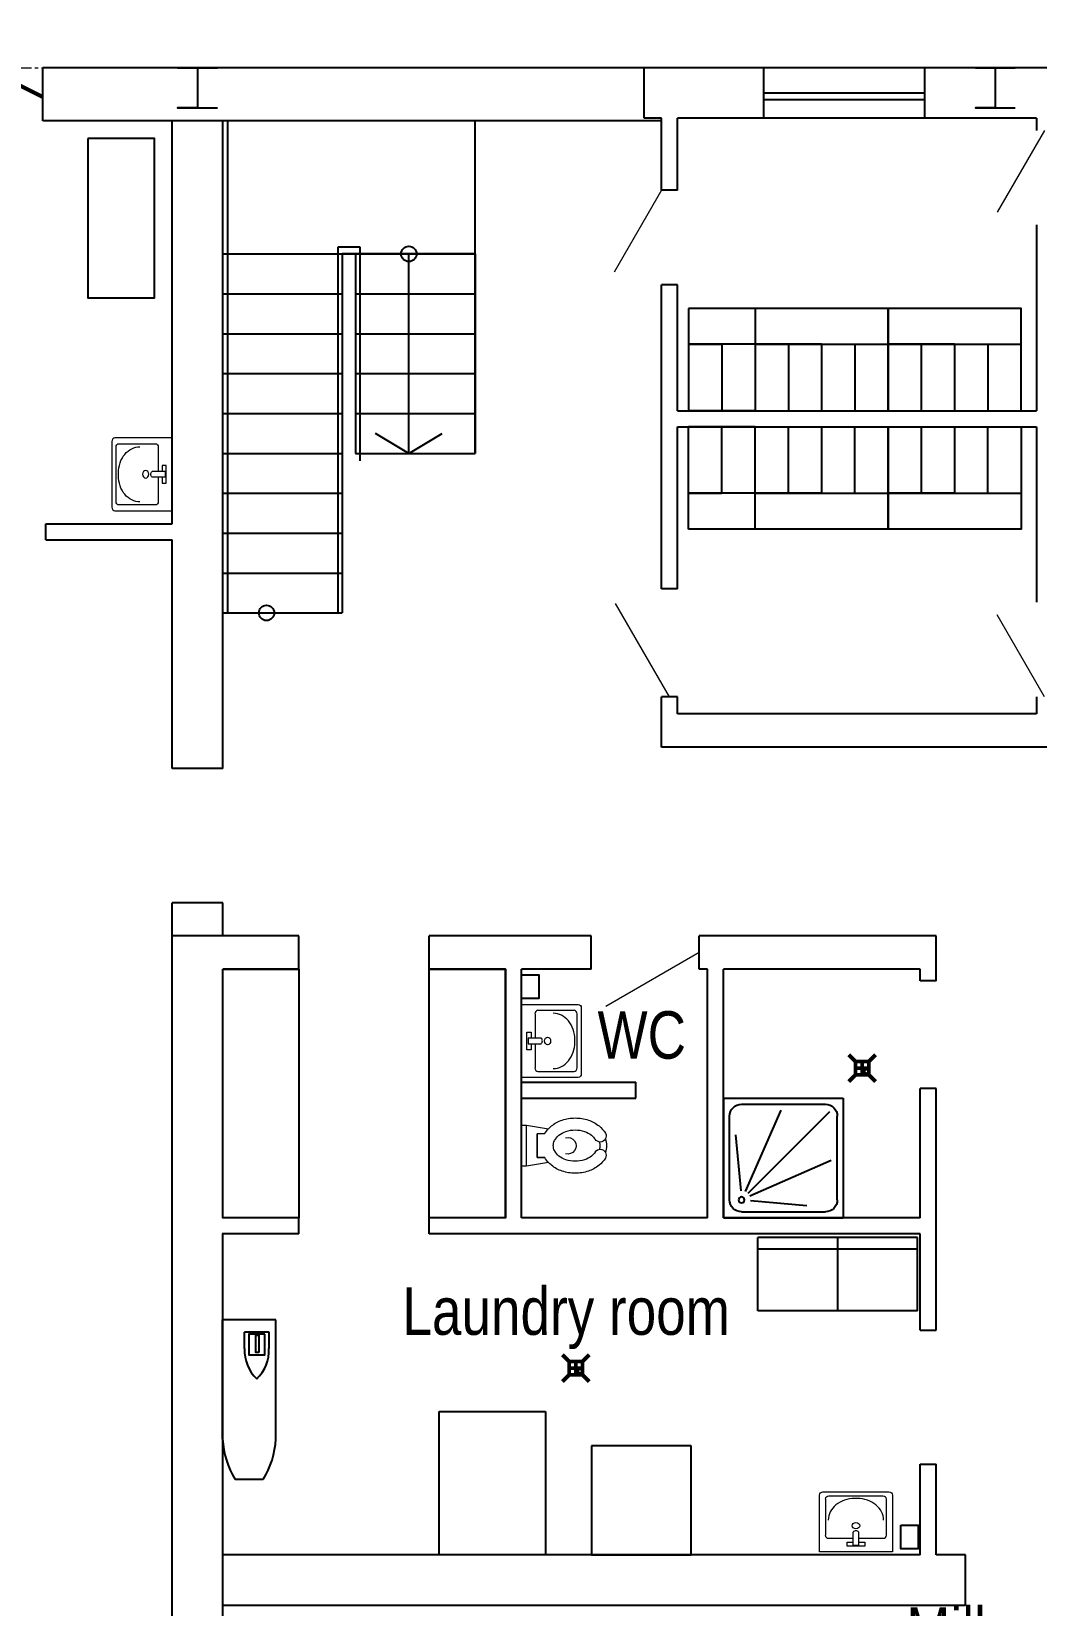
# Model space of a CAD drawing. Header units: millimetres. Extents: x 18087 to 88242, y 6810 to 56435.
# Drawn here: x 70475 to 78032, y 29670 to 41509 of the extents above; entities that cross this region are included whole.
import ezdxf
from ezdxf.enums import TextEntityAlignment as Align

# ---------------------------------------------------------------- set-up
doc = ezdxf.new("R2010")
doc.units = ezdxf.units.MM
doc.linetypes.add('CENTER', pattern=[2, 1.25, -0.25, 0.25, -0.25])
doc.layers.add('axis 2', color=40, linetype='CENTER', lineweight=9)
doc.layers.add('door', color=9, linetype='Continuous', lineweight=9)
for name, color, linetype in [('equipment2', 4, 'Continuous'), ('equipments', 4, 'Continuous'), ('sanitary', 4, 'Continuous'), ('Tehnologia', 4, 'Continuous'), ('Tehnologiya', 4, 'Continuous'), ('txt', 7, 'Continuous'), ('wall', 5, 'Continuous')]:
    doc.layers.add(name, color=color, linetype=linetype)
doc.styles.add('Arial', font='arial.ttf', dxfattribs={"width": 0.8, "height": 1.75})
doc.styles.get("Standard").update_dxf_attribs({"font": 'arial.ttf'})

# ---------------------------------------------------------------- blocks, each defined once
blk = doc.blocks.new('A$C55B85FC6')
at = {"ltscale": 100}
for p, q in [((0, 0), (0, -3700)), ((-36, 0), (-36, -3700)), ((833, -3700), (833, -947)), ((833, -947), (996, -947)), ((996, -947), (996, -2555)), ((-36, -1000), (1060, -1000)), ((1864, -1000), (864, -1000)), ((864, -1000), (864, -3700)), ((1864, -1000), (964, -1000)), ((964, -1000), (964, -2500)), ((964, -1000), (964, -1500)), ((1060, -1000), (1864, -1000)), ((1364, -2500), (1364, -1000)), ((-36, -1300), (864, -1300)), ((964, -1300), (1864, -1300)), ((-36, -1600), (864, -1600)), ((964, -1600), (1864, -1600)), ((-36, -1900), (864, -1900)), ((964, -1900), (1864, -1900)), ((-36, -2200), (864, -2200)), ((964, -2200), (1864, -2200)), ((1364, -2500), (1114, -2350)), ((1364, -2500), (1614, -2350)), ((-36, -2500), (864, -2500)), ((964, -2500), (1864, -2500)), ((-36, -2800), (864, -2800)), ((-36, -3100), (864, -3100)), ((-36, -3400), (864, -3400)), ((-36, -3700), (864, -3700))]:
    blk.add_line(p, q, dxfattribs=at)
blk.add_lwpolyline([(1864, -2500), (1864, 0)], dxfattribs=at)
for centre in [(1364, -1000), (294, -3700)]:
    blk.add_circle(centre, 57.7, dxfattribs=at)
blk = doc.blocks.new('input_sink2.dwg')
at = {"color": 0, "linetype": 'Continuous', "lineweight": 0, "ltscale": 25.4}
for p, q in [((102, 203), (102, 22)), ((396, 230), (124, 230)), ((419, -203), (419, 203)), ((41, -67), (41, 67)), ((41, 67), (72, 67)), ((49, 22), (147, 22)), ((49, 22), (49, -22)), ((72, 67), (72, 22)), ((401, -10), (401, 10)), ((72, -67), (41, -67)), ((49, -22), (147, -22)), ((72, -22), (72, -67)), ((102, -22), (102, -203)), ((124, -230), (396, -230))]:
    blk.add_line(p, q, dxfattribs=at)
at = {"color": 0, "linetype": 'Continuous', "lineweight": 0, "ltscale": 25.4, "flags": 128}
blk.add_lwpolyline([(450, -248, -0.415724), (427, -275), (0, -275), (0, 275), (427, 275, -0.415724), (450, 248)], format="xyb", close=True, dxfattribs=at)
at = {"color": 0, "linetype": 'Continuous', "lineweight": 0, "ltscale": 25.4}
blk.add_arc((128, 0), 29.1, 310.9181, 49.0813, dxfattribs=at)
for centre, major_axis, start_param, end_param in [((124, 203), (0, 27.5), 6.283185, 7.853982), ((239, 10), (0, 198), 4.712388, 6.283186), ((396, 203), (0, 27.5), 4.712388, 6.283186), ((239, -10), (0, 198), 3.141592, 4.71239), ((124, -203), (0, 27.5), 1.570796, 3.141593), ((396, -203), (0, 27.5), 3.141592, 4.71239)]:
    blk.add_ellipse(centre, major_axis=major_axis, ratio=0.818182, start_param=start_param, end_param=end_param, dxfattribs=at)
blk.add_ellipse((196, 0), major_axis=(0, 28.4), ratio=0.818182, dxfattribs=at)
at = {"flags": 1}
for tag in ['Reference', 'Description', 'Type', 'Manufacturer', 'Model', 'Inventory_No.', 'Part_No.', 'Cost']:
    blk.add_attdef(tag, (0, -275), '', height=0.125, dxfattribs=at)
blk = doc.blocks.new('A$C09793933')
at = {"layer": 'equipment2', "ltscale": 0.8}
for p, q in [((-884, 406), (12, 406)), ((12, 6), (12, 406)), ((-1188, 101), (-1188, 311)), ((-204, 241), (-81, 241)), ((-81, 57), (-81, 241)), ((-884, 6), (12, 6)), ((-204, 57), (-81, 57))]:
    blk.add_line(p, q, dxfattribs=at)
for points in [[(-96, 89), (-96, 210), (-251, 210), (-251, 89)], [(-234, 133), (-234, 157), (-104, 157), (-104, 133)]]:
    blk.add_lwpolyline(points, close=True, dxfattribs=at)
for centre, radius, start, end in [((-851, -232), 639, 92.9389, 121.8349), ((-219, -52), 293, 87.0611, 136.7103), ((-219, 351), 293, 223.2897, 272.9389), ((-851, 644), 639, 238.1651, 267.0611)]:
    blk.add_arc(centre, radius, start, end, dxfattribs=at)
blk = doc.blocks.new('input_toilet4.dwg')
at = {"color": 0, "linetype": 'Continuous', "lineweight": 0, "ltscale": 25.4}
for p, q in [((37, 155), (37, -154)), ((37, 155), (37, -154)), ((118, 90), (174, 90)), ((118, -89), (118, 90)), ((118, 90), (118, -89)), ((175, 90), (118, 90)), ((174, -89), (118, -89))]:
    blk.add_line(p, q, dxfattribs=at)
at = {"color": 0, "linetype": 'Continuous', "lineweight": 0, "ltscale": 25.4, "flags": 128}
blk.add_lwpolyline([(631, 51, 0.255056), (631, 94, 0.084321), (583, 148, 0.088792), (503, 192, 0.079961), (404, 208, 0.079961), (306, 192, 0.088792), (226, 148, 0.036734), (202, 127), (37, 155), (0, 155), (0, -154), (37, -154), (202, -126, 0.037947), (226, -148, 0.088792), (306, -192, 0.079961), (404, -208, 0.079961), (503, -192, 0.088792), (583, -148, 0.085201), (632, -93, 0.251931), (631, -50, 0.084275), (639, 0, 0.090386), (631, 51, -0.462848)], format="xyb", close=True, dxfattribs=at)
at = {"color": 0, "linetype": 'Continuous', "lineweight": 0, "ltscale": 25.4}
for centre, radius, start, end in [((361, -21), 217, 136.9981, 149.1538), ((118, 90), 0.05, 90, 180), ((118, 90), 0.05, 90, 180), ((320, 0), 80.8, 152.562, 180), ((320, 0), 80.8, 180, 207.438), ((361, -21), 127, 128.583, 152.5621), ((387, -54), 169, 108.2867, 128.5831), ((348, 1), 62.5, 253.7398, 106.2602), ((404, -106), 224, 90, 108.2868), ((404, -106), 224, 71.7132, 90), ((422, -54), 169, 51.4169, 71.7133), ((448, -21), 127, 33.1271, 51.4169), ((592, 72), 44.4, 212.0276, 332.2228), ((592, 72), 44.4, 212.0276, 332.2228), ((489, 0), 101, 360, 15.9266), ((489, 0), 101, 344.1898, 360), ((361, 21), 217, 210.5718, 222.7244), ((361, 21), 127, 207.4379, 231.417), ((387, 54), 169, 231.4169, 251.7133), ((404, 106), 224, 251.7132, 270), ((404, 106), 224, 270, 288.2868), ((422, 54), 169, 288.2867, 308.5831), ((413, 52), 173, 311.0474, 324.2894), ((592, -72), 44.8, 29.4811, 148.4838)]:
    blk.add_arc(centre, radius, start, end, dxfattribs=at)
at = {"flags": 1}
for tag in ['Reference', 'Description', 'Type', 'Manufacturer', 'Model', 'Inventory_No.', 'Part_No.', 'Cost']:
    blk.add_attdef(tag, (0, -208), '', height=0.125, dxfattribs=at)
blk = doc.blocks.new('Dusche')
at = {"color": 0}
for p, q in [((0, 1000), (-1000, 1000)), ((-1000, 1000), (-1000, 0)), ((-150, 950), (-850, 950)), ((0, 1000), (0, 0)), ((-950, 150), (-950, 850)), ((-885, 885), (-203, 203)), ((-478, 900), (-180, 219)), ((-50, 150), (-50, 850)), ((-100, 695), (-143, 225)), ((-900, 478), (-219, 180)), ((-695, 100), (-225, 143)), ((0, 0), (-1000, 0)), ((-150, 50), (-850, 50))]:
    blk.add_line(p, q, dxfattribs=at)
blk.add_circle((-150, 150), 25, dxfattribs=at)
for centre, start, end in [((-850, 850), 90, 180), ((-150, 850), 0, 90), ((-850, 150), 180, 270), ((-150, 150), 270, 0)]:
    blk.add_arc(centre, 100, start, end, dxfattribs=at)
blk = doc.blocks.new('A$C69FB04F2')
at = {"layer": 'equipment2', "ltscale": 0.8}
for p, q in [((551, 592), (1, 592)), ((1, 592), (1, -8)), ((88, 592), (88, -8)), ((551, 592), (551, -8)), ((551, -8), (1, -8))]:
    blk.add_line(p, q, dxfattribs=at)
blk = doc.blocks.new('A$C49D45B79')
at = {"layer": 'equipment2', "ltscale": 1000}
for p, q in [((-400, 1080), (400, 1080)), ((-400, 0), (-400, 1080)), ((400, 1080), (400, 0)), ((400, 0), (-400, 0))]:
    blk.add_line(p, q, dxfattribs=at)
blk = doc.blocks.new('A$C5ACA2303')
at = {"layer": 'equipment2', "ltscale": 1000}
for p, q in [((375, 820), (-375, 820)), ((-375, 820), (-375, 0)), ((375, 0), (375, 820)), ((-375, 0), (375, 0))]:
    blk.add_line(p, q, dxfattribs=at)

msp = doc.modelspace()

# ---------------------------------------------------------------- linework, layer by layer
at = {"ltscale": 100}
msp.add_line((73812.3, 39835.5, 1532.3), (73812.3, 38335.5, 1532.3), dxfattribs=at)
at = {"layer": 'axis 2', "ltscale": 100}
msp.add_line((20949.1, 41235.5), (86891.6, 41235.5), dxfattribs=at)
at = {"layer": 'door', "ltscale": 125}
for p, q in [((75272.4, 36505.5), (74867.4, 37207)), ((78092.4, 36505.5), (77737.4, 37120.4))]:
    msp.add_line(p, q, dxfattribs=at)
at = {"layer": 'door', "const_width": 30, "elevation": -5461}
msp.add_lwpolyline([(69600.6, 41493.5), (70561.2, 41015.5)], dxfattribs=at)
at = {"layer": 'door', "ltscale": 125}
for points, elevation in [([(78092.4, 40763.3), (77737.4, 40148.4)], 10030.6), ([(75212.4, 40314.2), (74857.4, 39699.4)], 0), ([(75494.4, 34580.5), (74792.9, 34175.5)], 0)]:
    msp.add_lwpolyline(points, dxfattribs=dict(at, elevation=elevation))
at = {"layer": 'sanitary', "lineweight": 25, "ltscale": 50}
for p, q in [((75916.1, 39425.5), (75416.1, 39425.5)), ((75416.1, 39425.5), (75416.1, 39155.5)), ((75916.1, 39155.5), (75416.1, 39155.5)), ((75416.1, 39155.5), (75666.1, 39155.5)), ((75416.1, 39155.5), (75416.1, 38655.5)), ((75666.1, 39155.5), (75666.1, 38655.5)), ((75916.1, 39155.5), (76916.1, 39155.5)), ((76416.1, 39155.5), (75916.1, 39155.5)), ((75916.1, 39155.5), (76166.1, 39155.5)), ((75916.1, 39155.5), (75916.1, 38655.5)), ((76166.1, 39155.5), (76166.1, 38655.5)), ((76416.1, 39155.5), (76416.1, 38655.5)), ((76666.1, 39155.5), (76666.1, 38655.5)), ((76916.1, 39155.5), (77916.1, 39155.5)), ((77416.1, 39155.5), (76916.1, 39155.5)), ((76916.1, 39155.5), (77166.1, 39155.5)), ((77166.1, 39155.5), (77166.1, 38655.5)), ((77416.1, 39155.5), (77416.1, 38655.5)), ((77666.1, 39155.5), (77666.1, 38655.5)), ((75416.1, 38035.5), (75416.1, 38535.5)), ((75666.1, 38035.5), (75666.1, 38535.5)), ((75916.1, 38035.5), (75916.1, 38535.5)), ((76167.3, 38035.5), (76167.3, 38535.5)), ((76417.3, 38035.5), (76417.3, 38535.5)), ((76667.3, 38035.5), (76667.3, 38535.5)), ((77167.3, 38035.5), (77167.3, 38535.5)), ((77417.3, 38035.5), (77417.3, 38535.5)), ((77667.3, 38035.5), (77667.3, 38535.5)), ((75916.1, 38035.5), (75416.1, 38035.5)), ((75416.1, 38035.5), (75666.1, 38035.5)), ((75416.1, 37765.5), (75416.1, 38035.5)), ((75917.3, 38035.5), (76917.3, 38035.5)), ((76417.3, 38035.5), (75917.3, 38035.5)), ((75917.3, 38035.5), (76167.3, 38035.5)), ((76917.3, 38035.5), (77917.3, 38035.5)), ((77417.3, 38035.5), (76917.3, 38035.5)), ((76917.3, 38035.5), (77167.3, 38035.5)), ((75916.1, 37765.5), (75416.1, 37765.5))]:
    msp.add_line(p, q, dxfattribs=at)
at = {"layer": 'sanitary', "lineweight": 25, "ltscale": 50, "elevation": 0}
for points in [[(76916.1, 38655.5), (76916.1, 39425.5), (75916.1, 39425.5), (75916.1, 38655.5)], [(77916.1, 38655.5), (77916.1, 39425.5), (76916.1, 39425.5), (76916.1, 38655.5)], [(76917.3, 38535.5), (76917.3, 37765.5), (75917.3, 37765.5), (75917.3, 38535.5)], [(77917.3, 38535.5), (77917.3, 37765.5), (76917.3, 37765.5), (76917.3, 38535.5)]]:
    msp.add_lwpolyline(points, close=True, dxfattribs=at)
for points in [[(75916.1, 38655.5), (75416.1, 38655.5)], [(75917.3, 38535.5), (75416.1, 38535.5)]]:
    msp.add_lwpolyline(points, dxfattribs=at)
at = {"layer": 'Tehnologia', "lineweight": 20, "elevation": 0}
for points in [[(73985.8, 41235.5), (71308.5, 41235.5)], [(83722.4, 41235.5), (74995.8, 41235.5)]]:
    msp.add_lwpolyline(points, dxfattribs=at)
at = {"layer": 'Tehnologiya', "lineweight": 50, "ltscale": 100}
for p, q in [((76620.9, 33810.6, -5461), (76670.9, 33760.6, -5461)), ((76720.9, 33760.6, -5461), (76720.9, 33660.6, -5461)), ((76820.9, 33810.6, -5461), (76770.9, 33760.6, -5461)), ((76670.9, 33660.6, -5461), (76620.9, 33610.6, -5461)), ((76670.9, 33710.6, -5461), (76770.9, 33710.6, -5461)), ((76770.9, 33660.6, -5461), (76820.9, 33610.6, -5461)), ((74467.7, 31555.9), (74517.7, 31505.9)), ((74567.7, 31505.9), (74567.7, 31405.9)), ((74667.7, 31555.9), (74617.7, 31505.9)), ((74517.7, 31405.9), (74467.7, 31355.9)), ((74517.7, 31455.9), (74617.7, 31455.9)), ((74617.7, 31405.9), (74667.7, 31355.9))]:
    msp.add_line(p, q, dxfattribs=at)
at = {"layer": 'Tehnologiya', "ltscale": 100, "elevation": 0}
for points in [[(70898.8, 40704.7), (70898.8, 39504.7), (71398.8, 39504.7), (71398.8, 40704.7)], [(74159.4, 34413.8), (74289.7, 34413.8), (74289.7, 34235.6), (74159.4, 34235.6)]]:
    msp.add_lwpolyline(points, close=True, dxfattribs=at)
at = {"layer": 'Tehnologiya', "elevation": 0}
for points in [[(71912.4, 34455.5), (72485.9, 34455.5), (72485.9, 32585.5), (71912.4, 32585.5)], [(73465.8, 34455.5), (74039.4, 34455.5), (74039.4, 32585.5), (73465.8, 32585.5)]]:
    msp.add_lwpolyline(points, close=True, dxfattribs=at)
at = {"layer": 'Tehnologiya', "lineweight": 50, "ltscale": 100, "elevation": -5461}
msp.add_lwpolyline([(76670.9, 33660.6), (76770.9, 33660.6), (76770.9, 33760.6), (76670.9, 33760.6)], close=True, dxfattribs=at)
at = {"layer": 'Tehnologiya', "lineweight": 50, "ltscale": 100}
msp.add_lwpolyline([(74517.7, 31405.9), (74617.7, 31405.9), (74617.7, 31505.9), (74517.7, 31505.9)], close=True, dxfattribs=at)
at = {"layer": 'Tehnologiya', "ltscale": 100}
msp.add_lwpolyline([(77011.8, 30274.3), (77142.1, 30274.3), (77142.1, 30096.2), (77011.8, 30096.2)], close=True, dxfattribs=at)
at = {"layer": 'Tehnologiya', "color": 3, "lineweight": 30, "ltscale": 125}
msp.add_circle((76753.5, 33687.4, -5461), 15, dxfattribs=at)
at = {"layer": 'Tehnologiya', "lineweight": 30, "ltscale": 125}
msp.add_circle((74600.2, 31432.6), 15, dxfattribs=at)
at = {"layer": 'wall', "ltscale": 100}
for p, q in [((71308.5, 41235.5), (70561.2, 41235.5)), ((83722.4, 41235.5), (70561.2, 41235.5)), ((73985.8, 41235.5), (71308.5, 41235.5)), ((83722.4, 41235.5), (74995.8, 41235.5)), ((75982.4, 41235.5), (75082.4, 41235.5)), ((75082.4, 40855.5), (75082.4, 41235.5)), ((75982.4, 40855.5), (75982.4, 41235.5)), ((83872.4, 41235.5), (77192.4, 41235.5)), ((77192.4, 40855.5), (77192.4, 41235.5)), ((75212.4, 40855.5, 5138.3), (75082.4, 40855.5, 4994.7)), ((75212.4, 40314.2), (75212.4, 40855.5)), ((75332.4, 40314.2), (75332.4, 40855.5)), ((75982.4, 40855.5, 5989), (75332.4, 40855.5, 5270.9)), ((78032.4, 40855.5, 8253.7), (77192.4, 40855.5, 7325.7)), ((78032.4, 40855.5), (78032.4, 40763.3)), ((75212.4, 40835.5, 5138.3), (70561.2, 40835.5)), ((75332.4, 40314.2), (75212.4, 40314.2)), ((78032.4, 40053.3), (78032.4, 38655.5)), ((75212.4, 37315.5), (75212.4, 39604.2)), ((75212.4, 39479.8), (75212.4, 39604.2)), ((75332.4, 39604.2), (75212.4, 39604.2)), ((75332.4, 38655.5), (75332.4, 39604.2)), ((75332.4, 39479.8), (75332.4, 39604.2)), ((75332.4, 38655.5), (78032.4, 38655.5)), ((75332.4, 37315.5), (75332.4, 38535.5)), ((75332.4, 38535.5), (78032.4, 38535.5)), ((78032.4, 38535.5), (78032.4, 37215.5)), ((75332.4, 37315.5), (75212.4, 37315.5)), ((71912.4, 36245.5), (71912.4, 36625.5)), ((75212.4, 36125.5), (75212.4, 36505.5)), ((75332.4, 36505.5), (75212.4, 36505.5)), ((75332.4, 36375.5), (75332.4, 36505.5)), ((78032.4, 36505.5), (78032.4, 36375.5)), ((78032.4, 36375.5), (75332.4, 36375.5)), ((81072.4, 36125.5), (75212.4, 36125.5)), ((71912.4, 34705.5), (71532.4, 34705.5)), ((74039.4, 32585.5), (74039.4, 34455.5))]:
    msp.add_line(p, q, dxfattribs=at)
at = {"layer": 'wall', "color": 4, "ltscale": 125}
for p, q in [((77192.4, 41235.5), (75982.4, 41235.5)), ((77192.4, 40855.5, 7325.7), (75982.4, 40855.5, 5989))]:
    msp.add_line(p, q, dxfattribs=at)
at = {"layer": 'wall', "ltscale": 125}
for p, q in [((77192.4, 41045.5, 7325.7), (75982.4, 41045.5, 5989)), ((77192.4, 40995.5, 7325.7), (75982.4, 40995.5, 5989)), ((71532.4, 37805.9), (71532.4, 40835.5)), ((71912.4, 35965.5), (71912.4, 40835.5)), ((70581.4, 37805.9, -5461), (71532.4, 37805.9, -5461)), ((70581.4, 37685.9, -5461), (70581.4, 37805.9, -5461)), ((70581.4, 37685.9, -5461), (71532.4, 37685.9, -5461)), ((71532.4, 35965.5), (71532.4, 37685.9)), ((71532.4, 36245.5), (71532.4, 36625.5)), ((71912.4, 35965.5), (71532.4, 35965.5)), ((71532.4, 29290.5), (71532.4, 34955.5)), ((71912.4, 34955.5), (71532.4, 34955.5)), ((71912.4, 34705.5), (71912.4, 34955.5)), ((72485.9, 34705.5), (71908.5, 34705.5)), ((72485.9, 34455.5), (72485.9, 34705.5)), ((74684.4, 34705.5), (73465.8, 34705.5)), ((73465.8, 34455.5), (73465.8, 34705.5)), ((74684.4, 34455.5), (74684.4, 34705.5)), ((77278.5, 34705.5), (75494.4, 34705.5)), ((75494.4, 34455.5), (75494.4, 34705.5)), ((77278.5, 34369.2), (77278.5, 34705.5)), ((71912.4, 32585.5), (71912.4, 34455.5)), ((71912.4, 32585.5), (71912.4, 34455.5)), ((72485.9, 34455.5), (71912.4, 34455.5)), ((74039.4, 34455.5), (73465.8, 34455.5)), ((74159.4, 32585.5), (74159.4, 34455.5)), ((74684.4, 34455.5), (74159.4, 34455.5)), ((74684.4, 34455.5), (74159.4, 34455.5)), ((75559.4, 34455.5), (75494.4, 34455.5)), ((75559.4, 32585.5), (75559.4, 34455.5)), ((75679.4, 32585.5), (75679.4, 34455.5)), ((77158.5, 34455.5), (75679.4, 34455.5)), ((77158.5, 34369.2), (77158.5, 34455.5)), ((77158.5, 34369.2), (77158.5, 34455.5)), ((77278.5, 34369.2), (77158.5, 34369.2)), ((74159.4, 33605.5), (75019.4, 33605.5)), ((75019.4, 33485.5), (75019.4, 33605.5)), ((77158.5, 32585.5), (77158.5, 33559.2)), ((77158.5, 32585.5), (77158.5, 33559.2)), ((77278.5, 33559.2), (77158.5, 33559.2)), ((77278.5, 32465.5), (77278.5, 33559.2)), ((74159.4, 33485.5), (75019.4, 33485.5)), ((72485.9, 32585.5), (71912.4, 32585.5)), ((72485.9, 32585.5), (71912.4, 32585.5)), ((72485.9, 32465.5), (72485.9, 32585.5)), ((74039.4, 32585.5), (73465.8, 32585.5)), ((74039.4, 32585.5), (73465.8, 32585.5)), ((73465.8, 32465.5), (73465.8, 32585.5)), ((75559.4, 32585.5), (74159.4, 32585.5)), ((75559.4, 32585.5), (74159.4, 32585.5)), ((77158.5, 32585.5), (75679.4, 32585.5)), ((77158.5, 32585.5), (75679.4, 32585.5)), ((72485.9, 32465.5), (71908.5, 32465.5)), ((71912.4, 26266.3), (71912.4, 32465.5)), ((71912.4, 29670.5), (71912.4, 32465.5)), ((72485.9, 32465.5), (71912.4, 32465.5)), ((77158.5, 32465.5), (73465.8, 32465.5)), ((77158.5, 32465.5), (73465.8, 32465.5)), ((77158.5, 31828.2), (77158.5, 32465.5)), ((77278.5, 31741.8), (77278.5, 32465.5)), ((77158.5, 31741.8), (77158.5, 31828.2)), ((77158.5, 31741.8), (77278.5, 31741.8)), ((77158.5, 30049.8), (77158.5, 30731.8)), ((77158.5, 30731.8), (77278.5, 30731.8)), ((77278.5, 30049.8), (77278.5, 30731.8)), ((77158.5, 30049.8), (71912.4, 30049.8)), ((77497.7, 30049.8), (77278.5, 30049.8)), ((77497.7, 29669.8), (77497.7, 30049.8)), ((77497.7, 29669.8), (71912.4, 29669.8))]:
    msp.add_line(p, q, dxfattribs=at)
at = {"layer": 'wall', "ltscale": 100}
for points, elevation in [([(70561.2, 40835.5), (70561.2, 41235.5)], 0), ([(71572.4, 41235.5), (71872.4, 41235.5), (71722.4, 41235.5), (71722.4, 40935.5), (71572.4, 40935.5), (71872.4, 40935.5)], 0), ([(77572.4, 41235.5), (77872.4, 41235.5), (77722.4, 41235.5), (77722.4, 40935.5), (77572.4, 40935.5), (77872.4, 40935.5)], 14587.6)]:
    msp.add_lwpolyline(points, dxfattribs=dict(at, elevation=elevation))

# ---------------------------------------------------------------- block references
at = {"ltscale": 100}
msp.add_blockref('A$C55B85FC6', (71948.2, 40835.5, 1532.3), dxfattribs=at)
at = {"layer": 'equipments', "linetype": 'Continuous', "ltscale": 5000, "rotation": 270}
for p in [(75945.8, 32437.8), (76545.8, 32437.8)]:
    msp.add_blockref('A$C69FB04F2', p, dxfattribs=at)
at = {"layer": 'sanitary', "linetype": 'Continuous', "ltscale": 0.8, "xscale": -1}
msp.add_blockref('input_sink2.dwg', (71529.5, 38177.8, -5461), dxfattribs=at)
at = {"layer": 'sanitary', "linetype": 'Continuous', "ltscale": 0.8}
msp.add_blockref('input_sink2.dwg', (74159.4, 33916.3), dxfattribs=at)
at = {"layer": 'sanitary', "linetype": 'Continuous', "ltscale": 0.8, "xscale": -0.8999999999068677, "yscale": 0.8999999999068677, "zscale": 0.9}
msp.add_blockref('Dusche', (75679.4, 32585.5), dxfattribs=at)
at = {"layer": 'sanitary', "linetype": 'Continuous', "ltscale": 0.8, "xscale": -1, "rotation": 180}
msp.add_blockref('input_toilet4.dwg', (74159.4, 33128.7), dxfattribs=at)
at = {"layer": 'sanitary', "linetype": 'Continuous', "ltscale": 0.8, "rotation": 90.00000000000001}
msp.add_blockref('input_sink2.dwg', (76674.5, 30074), dxfattribs=at)
at = {"layer": 'Tehnologia', "ltscale": 125, "rotation": 90}
msp.add_blockref('A$C09793933', (72318.1, 31806), dxfattribs=at)
at = {"layer": 'Tehnologia', "ltscale": 125}
for name, p in [('A$C49D45B79', (73940.2, 30049.8)), ('A$C5ACA2303', (75060.5, 30049.8))]:
    msp.add_blockref(name, p, dxfattribs=at)

# ---------------------------------------------------------------- texts
at = {"layer": 'txt', "style": 'Arial', "width": 0.8}
for s, p in [('WC', (75063.8, 33961.1)), ('Laundry room', (74495.6, 31884.2)), ('Milk-washing', (78206.1, 29478.8))]:
    msp.add_text(s, height=357.15, dxfattribs=at).set_placement(p, align=Align.MIDDLE_CENTER)

doc.saveas('drawing.dxf')
